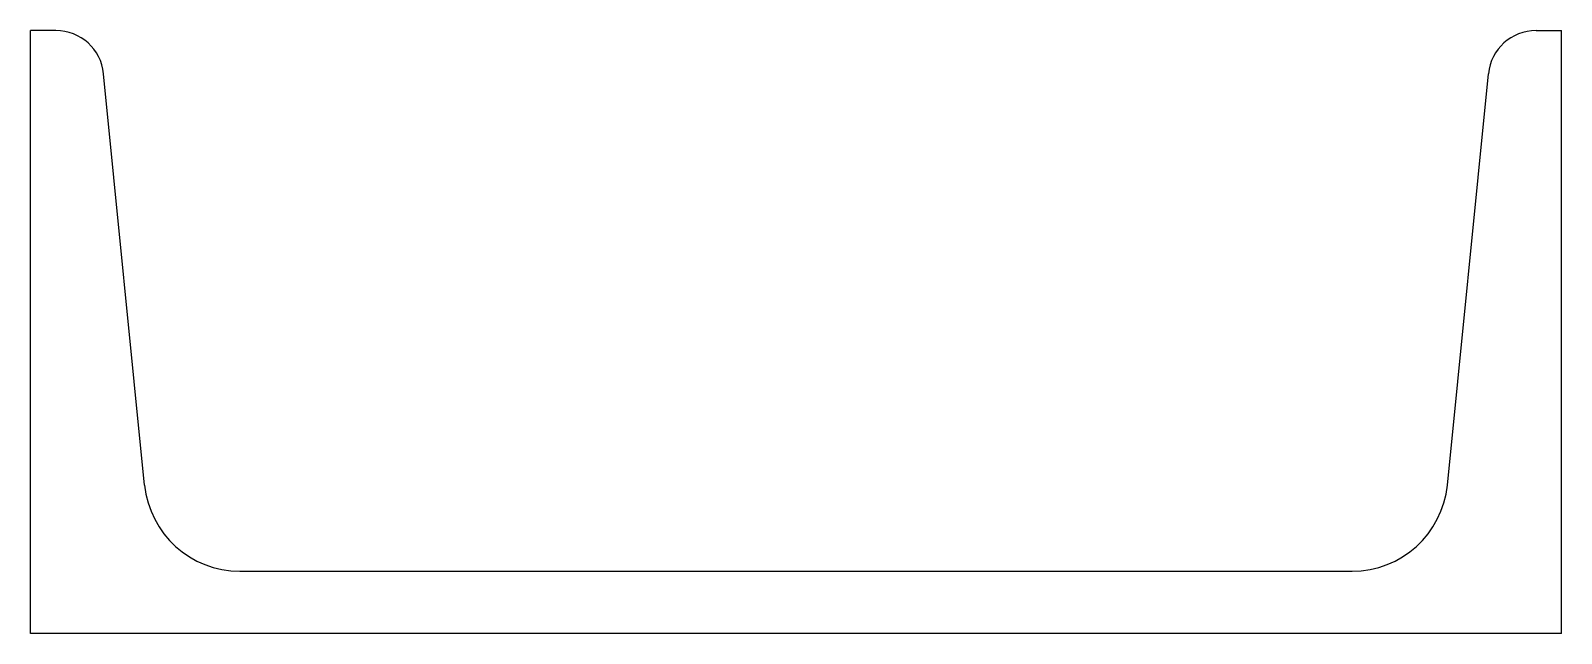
# Model space of a CAD drawing. Header units: metres. Extents: x 0 to 160, y 0 to 63.
import ezdxf

# ---------------------------------------------------------------- set-up
doc = ezdxf.new("R2010")
doc.units = ezdxf.units.M

msp = doc.modelspace()

# ---------------------------------------------------------------- linework, layer by layer
for p, q in [((0, 0), (0, 63)), ((2.65, 63), (0, 63)), ((157.35, 63), (160, 63)), ((160, 0), (160, 63)), ((11.92, 15.5), (7.63, 58.5)), ((148.08, 15.5), (152.37, 58.5)), ((21.87, 6.5), (138.13, 6.5)), ((160, 0), (0, 0))]:
    msp.add_line(p, q)
for centre, radius, start, end in [((2.65, 58), 5, 5.71, 90), ((157.35, 58), 5, 90, 174.29), ((21.87, 16.5), 10, 185.71, 270), ((138.13, 16.5), 10, 270, 354.29)]:
    msp.add_arc(centre, radius, start, end)

doc.saveas('drawing.dxf')
